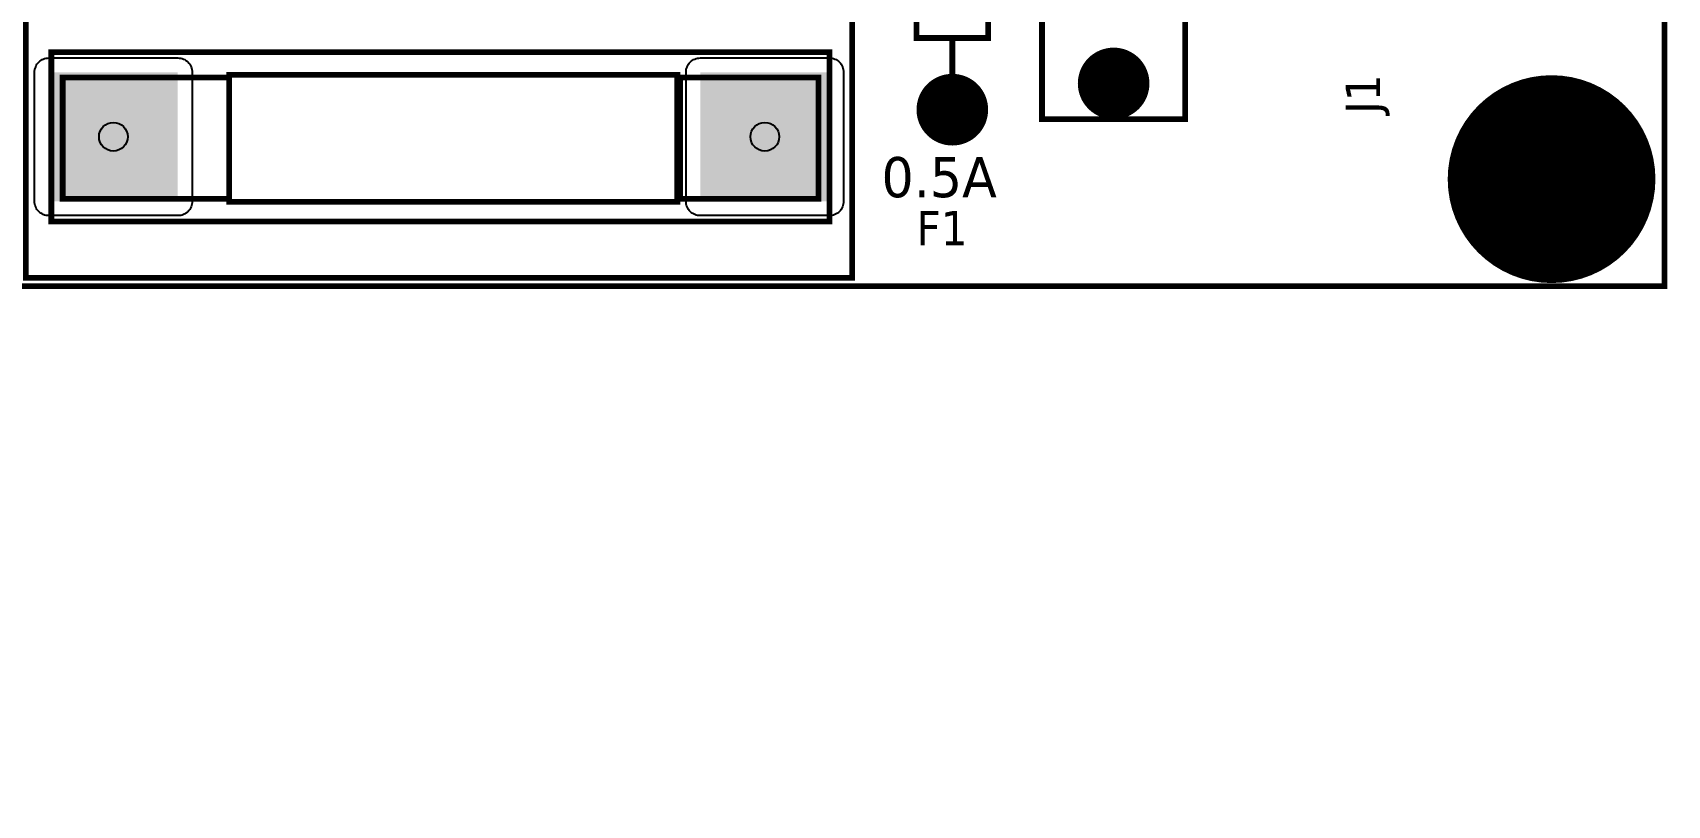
# Model space of a CAD drawing. Header units: millimetres. Extents: x 123.5 to 144.3, y 105.4 to 121.6.
# Drawn here: x 133.797 to 137.22, y 109.283 to 110.9 of the extents above; entities that cross this region are included whole.
import ezdxf
from ezdxf.enums import TextEntityAlignment as Align

# ---------------------------------------------------------------- set-up
doc = ezdxf.new("R2010")
doc.units = ezdxf.units.MM
for name, color, linetype in [('DESC', 250, 'Continuous'), ('SYMS', 7, 'Continuous'), ('TAGS', 250, 'Continuous'), ('TERMS', 250, 'Continuous')]:
    doc.layers.add(name, color=color, linetype=linetype)
doc.styles.get("Standard").update_dxf_attribs({"font": 'tahoma.ttf'})
doc.styles.add('WD', font='romans.shx')

# ---------------------------------------------------------------- blocks, each defined once
blk = doc.blocks.new('EPAD')
at = {"const_width": 0.5}
blk.add_lwpolyline([(-0.25, 0, 1), (0.25, 0, 1)], format="xyb", close=True, dxfattribs=at)
blk = doc.blocks.new('RPAD')
blk.add_trace([(-0.5, -0.5), (-0.5, 0.5), (0.5, -0.5), (0.5, 0.5)])
blk = doc.blocks.new('IncubadoraCard')
at = {"const_width": 0.008}
for points in [[(129.93, 110.7993), (135.0875, 110.7993), (135.0875, 114.5355), (129.93, 114.5355), (129.93, 110.7993)], [(129.93, 110.7993), (135.0875, 110.7993), (135.0875, 114.5355), (129.93, 114.5355), (129.93, 110.7993)], [(129.93, 110.7993), (135.0875, 110.7993), (135.0875, 114.5355), (129.93, 114.5355), (129.93, 110.7993)], [(134.2185, 111.0323), (134.4185, 111.0323), (134.4185, 111.7323), (134.2185, 111.7323), (134.2185, 111.0323)], [(134.2185, 111.0323), (134.4185, 111.0323), (134.4185, 111.7323), (134.2185, 111.7323), (134.2185, 111.0323)], [(134.2185, 111.0323), (134.4185, 111.0323), (134.4185, 111.7323), (134.2185, 111.7323), (134.2185, 111.0323)], [(134.0433, 111.1457), (134.1433, 111.1457), (134.1433, 111.5457), (134.0433, 111.5457), (134.0433, 111.1457)], [(134.0433, 111.1457), (134.1433, 111.1457), (134.1433, 111.5457), (134.0433, 111.5457), (134.0433, 111.1457)], [(134.0433, 111.1457), (134.1433, 111.1457), (134.1433, 111.5457), (134.0433, 111.5457), (134.0433, 111.1457)], [(132.8, 110.811), (133.9535, 110.811), (133.9535, 111.1929), (132.8, 111.1929), (132.8, 110.811)], [(132.8, 110.811), (133.9535, 110.811), (133.9535, 111.1929), (132.8, 111.1929), (132.8, 110.811)], [(132.8, 110.811), (133.9535, 110.811), (133.9535, 111.1929), (132.8, 111.1929), (132.8, 110.811)], [(134.0933, 111.0957), (134.0933, 111.1457)], [(134.0933, 111.0957), (134.0933, 111.1457)], [(134.0933, 111.0957), (134.0933, 111.1457)], [(132.8354, 110.8897), (133.922, 110.8897), (133.922, 111.126), (132.8354, 111.126), (132.8354, 110.8897)], [(132.8354, 110.8897), (133.922, 110.8897), (133.922, 111.126), (132.8354, 111.126), (132.8354, 110.8897)], [(132.8354, 110.8897), (133.922, 110.8897), (133.922, 111.126), (132.8354, 111.126), (132.8354, 110.8897)], [(132.8512, 110.9212), (133.0835, 110.9212), (133.0835, 111.0905), (132.8512, 111.0905), (132.8512, 110.9212)], [(132.8512, 110.9212), (133.0835, 110.9212), (133.0835, 111.0905), (132.8512, 111.0905), (132.8512, 110.9212)], [(132.8512, 110.9212), (133.0835, 110.9212), (133.0835, 111.0905), (132.8512, 111.0905), (132.8512, 110.9212)], [(133.0835, 110.9173), (133.7094, 110.9173), (133.7094, 111.0945), (133.0835, 111.0945), (133.0835, 110.9173)], [(133.0835, 110.9173), (133.7094, 110.9173), (133.7094, 111.0945), (133.0835, 111.0945), (133.0835, 110.9173)], [(133.0835, 110.9173), (133.7094, 110.9173), (133.7094, 111.0945), (133.0835, 111.0945), (133.0835, 110.9173)], [(133.7134, 110.9212), (133.9063, 110.9212), (133.9063, 111.0905), (133.7134, 111.0905), (133.7134, 110.9212)], [(133.7134, 110.9212), (133.9063, 110.9212), (133.9063, 111.0905), (133.7134, 111.0905), (133.7134, 110.9212)], [(133.7134, 110.9212), (133.9063, 110.9212), (133.9063, 111.0905), (133.7134, 111.0905), (133.7134, 110.9212)]]:
    blk.add_lwpolyline(points, dxfattribs=at)
for points in [[(132.832, 111.1179), (133.012, 111.1179), (133.0141, 111.1177), (133.0161, 111.1175), (133.0181, 111.117), (133.0199, 111.1163), (133.0217, 111.1155), (133.0233, 111.1145), (133.0249, 111.1133), (133.0263, 111.1121), (133.0275, 111.1107), (133.0287, 111.1091), (133.0297, 111.1075), (133.0305, 111.1057), (133.0312, 111.1039), (133.0316, 111.1019), (133.0319, 111.0999), (133.032, 111.0979), (133.032, 110.9179), (133.0319, 110.9158), (133.0316, 110.9138), (133.0312, 110.9118), (133.0305, 110.91), (133.0297, 110.9082), (133.0287, 110.9066), (133.0275, 110.905), (133.0263, 110.9036), (133.0249, 110.9024), (133.0233, 110.9012), (133.0217, 110.9002), (133.0199, 110.8994), (133.0181, 110.8987), (133.0161, 110.8982), (133.0141, 110.898), (133.012, 110.8979), (132.832, 110.8979), (132.83, 110.898), (132.828, 110.8982), (132.826, 110.8987), (132.8242, 110.8994), (132.8224, 110.9002), (132.8208, 110.9012), (132.8192, 110.9024), (132.8178, 110.9036), (132.8165, 110.905), (132.8154, 110.9066), (132.8144, 110.9082), (132.8136, 110.91), (132.8129, 110.9118), (132.8124, 110.9138), (132.8121, 110.9158), (132.812, 110.9179), (132.812, 111.0979), (132.8121, 111.0999), (132.8124, 111.1019), (132.8129, 111.1039), (132.8136, 111.1057), (132.8144, 111.1075), (132.8154, 111.1091), (132.8165, 111.1107), (132.8178, 111.1121), (132.8192, 111.1133), (132.8208, 111.1145), (132.8224, 111.1155), (132.8242, 111.1163), (132.826, 111.117), (132.828, 111.1175), (132.83, 111.1177), (132.832, 111.1179)], [(133.7415, 111.1179), (133.9215, 111.1179), (133.9236, 111.1177), (133.9256, 111.1175), (133.9275, 111.117), (133.9294, 111.1163), (133.9311, 111.1155), (133.9328, 111.1145), (133.9343, 111.1133), (133.9357, 111.1121), (133.937, 111.1107), (133.9381, 111.1091), (133.9391, 111.1075), (133.94, 111.1057), (133.9406, 111.1039), (133.9411, 111.1019), (133.9414, 111.0999), (133.9415, 111.0979), (133.9415, 110.9179), (133.9414, 110.9158), (133.9411, 110.9138), (133.9406, 110.9118), (133.94, 110.91), (133.9391, 110.9082), (133.9381, 110.9066), (133.937, 110.905), (133.9357, 110.9036), (133.9343, 110.9024), (133.9328, 110.9012), (133.9311, 110.9002), (133.9294, 110.8994), (133.9275, 110.8987), (133.9256, 110.8982), (133.9236, 110.898), (133.9215, 110.8979), (133.7415, 110.8979), (133.7394, 110.898), (133.7374, 110.8982), (133.7355, 110.8987), (133.7336, 110.8994), (133.7319, 110.9002), (133.7302, 110.9012), (133.7287, 110.9024), (133.7273, 110.9036), (133.726, 110.905), (133.7249, 110.9066), (133.7239, 110.9082), (133.723, 110.91), (133.7224, 110.9118), (133.7219, 110.9138), (133.7216, 110.9158), (133.7215, 110.9179), (133.7215, 111.0979), (133.7216, 111.0999), (133.7219, 111.1019), (133.7224, 111.1039), (133.723, 111.1057), (133.7239, 111.1075), (133.7249, 111.1091), (133.726, 111.1107), (133.7273, 111.1121), (133.7287, 111.1133), (133.7302, 111.1145), (133.7319, 111.1155), (133.7336, 111.1163), (133.7355, 111.117), (133.7374, 111.1175), (133.7394, 111.1177), (133.7415, 111.1179)]]:
    blk.add_lwpolyline(points, close=True)
for centre, radius in [((134.3185, 111.0823), 0.025), ((134.0933, 111.0457), 0.025), ((132.922, 111.0079), 0.02), ((133.8315, 111.0079), 0.02), ((134.9299, 110.9488), 0.03)]:
    blk.add_circle(centre, radius)
for name, p, xscale, yscale in [('EPAD', (134.3185, 111.0823), 0.1, 0.1), ('EPAD', (134.3185, 111.0823), 0.08, 0.08), ('RPAD', (132.922, 111.0079), 0.18, 0.18), ('RPAD', (133.8315, 111.0079), 0.18, 0.18), ('EPAD', (134.0933, 111.0457), 0.1, 0.1), ('EPAD', (134.9299, 110.9488), 0.29, 0.29), ('EPAD', (134.0933, 111.0457), 0.08, 0.08), ('EPAD', (134.9299, 110.9488), 0.25, 0.25)]:
    blk.add_blockref(name, p, dxfattribs=dict(xscale=xscale, yscale=yscale))
at = {"width": 1.041667}
blk.add_text('J1', height=0.048, rotation=90, dxfattribs=at).set_placement((134.6906, 111.04))
blk.add_text('J1', height=0.048, rotation=90, dxfattribs=at).set_placement((134.6906, 111.04))
blk.add_text('J1', height=0.048, rotation=90, dxfattribs=at).set_placement((134.6906, 111.04))
for s, height, width, p in [('0.5A', 0.056, 1.071429, (133.9944, 110.9236)), ('0.5A', 0.056, 1.071429, (133.9944, 110.9236)), ('0.5A', 0.056, 1.071429, (133.9944, 110.9236)), ('F1', 0.048, 1.041667, (134.0433, 110.8564)), ('F1', 0.048, 1.041667, (134.0433, 110.8564)), ('F1', 0.048, 1.041667, (134.0433, 110.8564))]:
    blk.add_text(s, height=height, dxfattribs=dict(width=width)).set_placement(p)
blk = doc.blocks.new('VDV1TF')
for p, q in [((-0.0938, 0.3438), (-0.0938, -0.3438)), ((0.3438, 0.3438), (-0.0938, 0.3438)), ((0.3438, -0.3438), (0.3438, 0.3438)), ((-0.0938, -0.3438), (0.3438, -0.3438))]:
    blk.add_line(p, q)
for centre in [(0, 0.25), (0.25, 0.25), (0, -0.25), (0.25, -0.25)]:
    blk.add_circle(centre, 0.0625)
at = {"style": 'WD', "width": 0.7}
for tag, p in [('INST', (0.1305, 0.5446)), ('LOC', (0.1305, 0.375)), ('RATING2', (0.125, -0.1562))]:
    blk.add_attdef(tag, text='', height=0.125, dxfattribs=at).set_placement(p, align=Align.CENTER)
at = {"style": 'WD', "flags": 1}
for tag, p in [('X2TERM02', (0, 0.3125)), ('X2TERM04', (0.25, 0.3125)), ('X4TERM02', (-0.0625, 0.25)), ('X1TERM04', (0.3125, 0.25)), ('X4TERM01', (-0.0625, -0.25)), ('X1TERM03', (0.3125, -0.25)), ('X8TERM01', (0, -0.3125)), ('X8TERM03', (0.25, -0.3125))]:
    blk.add_attdef(tag, p, '', height=0.0125, dxfattribs=at)
at = {"linetype": 'Continuous', "style": 'WD', "width": 0.8, "flags": 8}
for tag, p in [('TERM02', (0, 0.25)), ('TERM04', (0.25, 0.25)), ('TERM01', (0, -0.25)), ('TERM03', (0.25, -0.25))]:
    blk.add_attdef(tag, text='', height=0.0625, dxfattribs=at).set_placement(p, align=Align.MIDDLE)
at = {"style": 'WD'}
for tag, p, width in [('TAG1', (0.4219, 0.0774), 0.8), ('DESC1', (0.4219, -0.0789), 0.7), ('DESC2', (0.4219, -0.2351), 0.7), ('XREF', (0.4219, -0.3914), 0.7)]:
    blk.add_attdef(tag, p, '', height=0.125, dxfattribs=dict(at, width=width))
at = {"style": 'WD', "width": 0.7}
blk.add_attdef('RATING1', text='', height=0.125, dxfattribs=at).set_placement((0.125, 0.0625), align=Align.MIDDLE)
at = {"style": 'WD', "flags": 9}
blk.add_attdef('FAMILY', text='', height=0.01, dxfattribs=at).set_placement((0.1197, -0.0802), align=Align.CENTER)
at = {"linetype": 'Continuous', "style": 'WD', "flags": 1}
for tag, p in [('CAT', (0.125, -0.0907)), ('MFG', (0.125, -0.1096))]:
    blk.add_attdef(tag, text='', height=0.01, dxfattribs=at).set_placement(p, align=Align.MIDDLE)
at = {"linetype": 'Continuous', "style": 'WD', "flags": 9}
blk.add_attdef('ASSYCODE', text='', height=0.01, dxfattribs=at).set_placement((0.125, -0.1406), align=Align.CENTER)

msp = doc.modelspace()

# ---------------------------------------------------------------- block references
at = {"layer": 'DESC', "xscale": 1.5, "yscale": 1.5, "zscale": 1.5}
msp.add_blockref('IncubadoraCard', (-65.4174, -55.8296), dxfattribs=at)
at = {"layer": 'SYMS'}
ref = msp.add_blockref('VDV1TF', (132.8864, 108.7649), dxfattribs=dict(at, xscale=2, yscale=2, zscale=2))
ref.add_attrib('DESC1', 'SSR', (133.7302, 108.6072), dxfattribs={"layer": 'DESC', "height": 0.25, "style": 'WD', "width": 0.7})
ref.add_attrib('TAG1', 'DV2', (133.7302, 108.9197), dxfattribs={"layer": 'TAGS', "height": 0.25, "style": 'WD', "width": 0.8})
ref.add_attrib('TERM03', '2', dxfattribs={"layer": 'TERMS', "linetype": 'Continuous', "height": 0.125, "style": 'WD', "width": 0.8, "flags": 8}).set_placement((133.3864, 108.2649), align=Align.MIDDLE)
ref.add_attrib('TERM04', '4', dxfattribs={"layer": 'TERMS', "linetype": 'Continuous', "height": 0.125, "style": 'WD', "width": 0.8, "flags": 8}).set_placement((133.3864, 109.2649), align=Align.MIDDLE)
ref.add_attrib('TERM02', '3', dxfattribs={"layer": 'TERMS', "linetype": 'Continuous', "height": 0.125, "style": 'WD', "width": 0.8, "flags": 8}).set_placement((132.8864, 109.2649), align=Align.MIDDLE)
ref.add_attrib('TERM01', '1', dxfattribs={"layer": 'TERMS', "linetype": 'Continuous', "height": 0.125, "style": 'WD', "width": 0.8, "flags": 8}).set_placement((132.8864, 108.2649), align=Align.MIDDLE)

doc.saveas('drawing.dxf')
